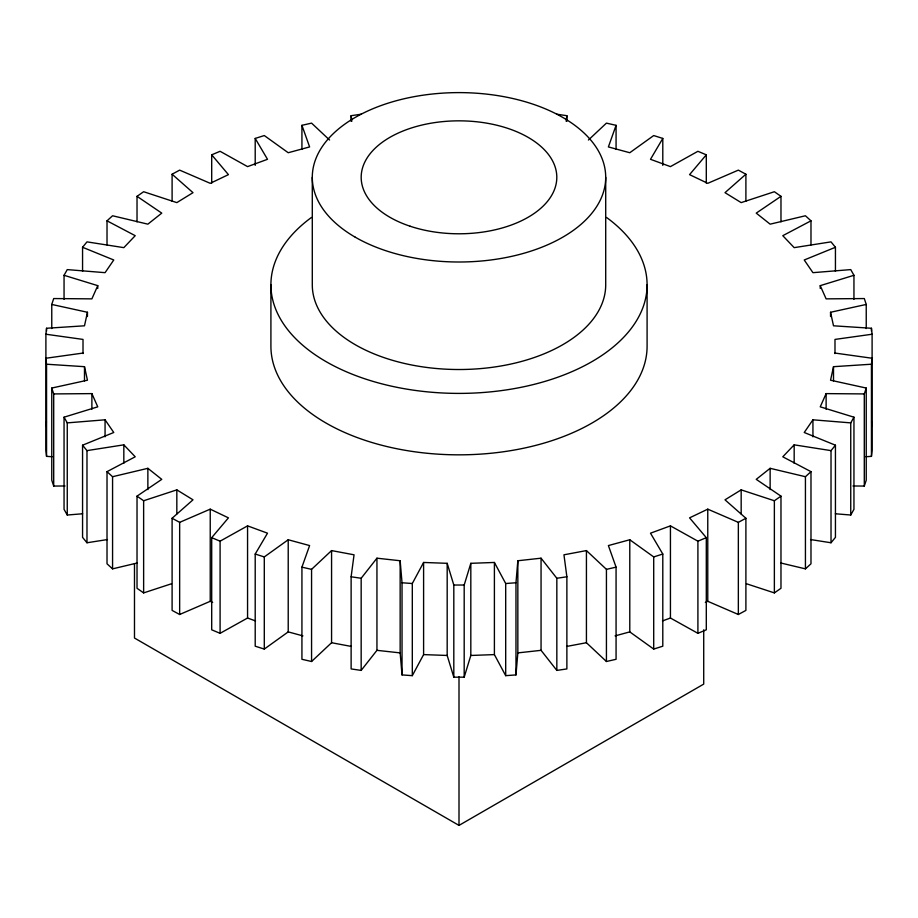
<?xml version="1.0" encoding="UTF-8"?>
<svg xmlns="http://www.w3.org/2000/svg" width="918" height="918" viewBox="0 0 918 918"><rect width="100%" height="100%" fill="white"/><g stroke="black" fill="none" stroke-linecap="round" stroke-linejoin="round"><path stroke-width="1.38" d="M83.01 353.063L45.9 358.249L46.554 364.216L84.49 366.684L87.451 380.213L51.764 388.05L53.703 393.925L91.88 393.615L97.756 406.835L64.053 417.185L67.255 422.877L105.065 419.813L113.763 432.493L82.563 445.207L86.98 450.623L123.827 444.84L135.21 456.797L107.016 471.657L112.57 476.717L147.867 468.318L161.763 479.357L137.023 496.145L143.633 500.758L176.83 489.868L192.998 499.817L172.102 518.257L179.653 522.353L210.233 509.157L228.433 517.855L211.702 537.661L220.091 541.184L247.562 525.865L267.505 533.186L255.204 554.047L264.292 556.928L288.218 539.75L309.607 545.567L301.93 567.152L301.93 659.296L311.569 661.499L311.569 569.355L331.57 550.582L354.05 554.805L351.124 576.779L351.124 668.924L361.164 670.415L361.164 578.271L376.942 558.19L400.156 560.749L400.156 652.893L402.027 674.914L412.308 675.659L412.308 583.515L423.6 562.459L447.181 563.319L447.181 655.463L453.813 677.174L464.187 677.174L464.187 585.03L470.819 563.319L494.4 562.459L494.4 654.603L505.692 675.659L515.973 674.914L515.973 582.769L517.844 560.749L541.058 558.19L556.836 578.271L556.836 670.415L566.876 668.924L566.876 576.779L563.95 554.805L586.43 550.582L606.431 569.355L606.431 661.499L616.07 659.296L616.07 567.152L608.393 545.567L629.782 539.75L653.708 556.928L662.796 554.047L650.495 533.186L670.438 525.865L697.909 541.184L706.298 537.661L689.567 517.855L707.767 509.157L738.347 522.353L745.898 518.257L725.002 499.817L741.17 489.868L774.367 500.758L780.977 496.145L756.237 479.357L770.133 468.318L805.43 476.717L810.984 471.657L782.79 456.797L794.173 444.84L831.019 450.623L835.437 445.207L804.237 432.493L812.935 419.813L850.745 422.877L853.947 417.185L820.244 406.835L826.12 393.615L864.297 393.925L866.236 388.05L830.549 380.213L833.51 366.684L871.446 364.216L872.1 358.249L834.99 353.063M515.973 674.914L517.844 652.893L517.844 560.749M52.177 456.728L46.554 456.361L45.9 450.394L45.9 334.232L46.554 328.265L84.49 325.798L87.451 312.269L51.764 304.443L53.703 298.557L91.88 298.866L97.756 285.647L64.053 275.297L67.255 269.605L105.065 272.669L113.763 259.989L82.563 247.275L86.98 241.87L123.827 247.642L135.21 235.685L107.016 220.825L112.57 215.764L147.867 224.164L161.763 213.125L137.023 196.337L143.633 191.724L176.83 202.614L192.998 192.665L172.102 174.225L179.653 170.128L210.233 183.325L228.433 174.638L211.702 154.821L220.091 151.298L247.562 166.617L267.505 159.307L255.204 138.434L264.292 135.554L288.218 152.732L309.607 146.926L301.93 125.33L311.569 123.127L329.573 140.018M45.9 426.377L46.416 421.603M865.823 456.728L871.446 456.361L872.1 450.394L872.1 334.232L871.446 328.265L833.51 325.798L830.549 312.269L866.236 304.443L864.297 298.557L826.12 298.866L820.244 285.647L853.947 275.297L850.745 269.605L812.935 272.669L804.237 259.989L835.437 247.275L831.019 241.87L794.173 247.642L782.79 235.685L810.984 220.825L805.43 215.764L770.133 224.164L756.237 213.125L780.977 196.337L774.367 191.724L741.17 202.614L725.002 192.665L745.898 174.225L738.347 170.128L707.767 183.325L689.567 174.638L706.298 154.821L697.909 151.298L670.438 166.617L650.495 159.307L662.796 138.434L653.708 135.554L629.782 152.732L608.393 146.926L616.07 125.33L606.431 123.127L588.427 140.018M566.142 121.199L566.876 115.702L556.836 114.211M464.187 677.174L470.819 655.463L470.819 563.319M852.983 485.978L864.297 486.07L866.236 480.194L866.236 388.05M412.308 675.659L423.6 654.603L423.6 562.459M835.346 513.77L850.745 515.021L853.947 509.329L853.947 417.185M361.164 670.415L376.942 650.334L376.942 558.19M810.548 539.554L831.019 542.767L835.437 537.351L835.437 445.207M311.569 661.499L331.57 642.726L331.57 550.582M780.989 563.044L805.43 568.862L810.984 563.801L810.984 471.657M255.204 554.047L255.204 646.192L264.292 649.072L288.218 631.894L302.917 635.887M746.483 583.756L774.367 592.902L780.977 588.289L780.977 496.145M134.487 563.744L134.487 638.033L459 825.397L703.716 684.105L703.716 629.817M211.702 537.661L211.702 629.805L220.091 633.328L247.562 618.021L255.537 620.935M705.345 602.46L707.767 601.301L738.347 614.498L745.898 610.401L745.898 518.257M172.102 518.257L172.102 610.401L179.653 614.498L210.233 601.301L212.655 602.46M662.463 620.935L670.438 618.021L697.909 633.328L706.298 629.805L706.298 537.661M137.023 496.145L137.023 588.289L143.633 592.902L171.517 583.756M615.083 635.887L629.782 631.894L653.708 649.072L662.796 646.192L662.796 554.047M107.016 471.657L107.016 563.801L112.57 568.862L137.012 563.044M606.431 569.355L616.07 567.152M566.762 646.421L586.43 642.726L606.431 661.499M82.563 445.207L82.563 537.351L86.98 542.767L107.452 539.554M351.124 121.371L351.124 115.702L361.164 114.211M556.836 578.271L566.876 576.779M872.1 334.232L834.99 339.419L834.99 353.591M517.844 652.893L541.058 650.334L556.836 670.415M64.053 417.185L64.053 509.329L67.255 515.021L82.654 513.77M494.4 562.459L505.692 583.515L515.973 582.769M470.819 655.463L494.4 654.603M51.764 388.05L51.764 480.194L53.703 486.07L65.017 485.978M447.181 563.319L453.813 585.03L464.187 585.03M423.6 654.603L447.181 655.463M400.156 560.749L402.027 582.769L412.308 583.515M376.942 650.334L400.156 652.893M45.9 334.232L83.01 339.419L83.01 353.591M351.124 576.779L361.164 578.271M331.57 642.726L351.238 646.421M301.93 567.152L311.569 569.355M351.124 115.702L351.858 121.199M871.584 421.603L872.1 426.377M871.446 328.265L871.446 331.1M871.446 364.216L871.446 456.361M866.236 304.443L866.236 328.541M864.297 393.925L864.297 486.07M853.947 275.297L853.947 299.394M850.745 422.877L850.745 515.021M835.437 247.275L835.437 271.384M833.51 366.684L833.51 380.855M831.019 450.623L831.019 542.767M830.549 312.269L830.549 316.515M826.12 393.615L826.12 409.21M820.244 285.647L820.244 288.481M812.935 419.813L812.935 436.819M810.984 220.825L810.984 244.922M805.43 476.717L805.43 568.862M794.173 444.84L794.173 463.269M780.977 196.337L780.977 221.858M774.367 500.758L774.367 592.902M770.133 468.318L770.133 489.581M745.898 174.225L745.898 201.157M741.17 489.868L741.17 513.965M738.347 522.353L738.347 614.498M707.767 509.157L707.767 601.301M706.298 154.821L706.298 183.175M697.909 541.184L697.909 633.328M670.438 525.865L670.438 618.021M662.796 138.434L662.796 165.366M653.708 556.928L653.708 649.072M647.087 284.809L647.087 346.247A188.087 108.588 0 0 1 459 454.835A188.087 108.588 0 0 1 270.913 346.247L270.913 284.809M629.782 539.75L629.782 631.894M616.07 125.33L616.07 149.427M605.708 177.312L605.708 284.809A146.708 84.697 0 0 1 459 369.518A146.708 84.697 0 0 1 312.292 284.809L312.292 177.312M586.43 550.582L586.43 642.726M566.876 115.702L566.876 121.371M541.058 558.19L541.058 650.334M505.692 583.515L505.692 675.659M459 676.818L459 825.397M453.813 585.03L453.813 677.174M402.027 582.769L402.027 674.914M301.93 125.33L301.93 149.427M288.218 539.75L288.218 631.894M264.292 556.928L264.292 649.072M255.204 138.434L255.204 165.366M247.562 525.865L247.562 618.021M220.091 541.184L220.091 633.328M211.702 154.821L211.702 183.175M210.233 509.157L210.233 601.301M179.653 522.353L179.653 614.498M176.83 489.868L176.83 513.965M172.102 174.225L172.102 201.157M147.867 468.318L147.867 489.581M143.633 500.758L143.633 592.902M137.023 196.337L137.023 221.858M123.827 444.84L123.827 463.269M112.57 476.717L112.57 568.862M107.016 220.825L107.016 244.922M105.065 419.813L105.065 436.819M97.756 285.647L97.756 288.481M91.88 393.615L91.88 409.21M87.451 312.269L87.451 316.515M86.98 450.623L86.98 542.767M84.49 366.684L84.49 380.855M82.563 247.275L82.563 271.384M67.255 422.877L67.255 515.021M64.053 275.297L64.053 299.394M53.703 393.925L53.703 486.07M51.764 304.443L51.764 328.541M46.554 328.265L46.554 331.1M46.554 364.216L46.554 456.361M606.534 217.451A188.087 108.588 0 0 1 586.74 364.515A188.087 108.588 0 0 1 331.26 364.515A188.087 108.588 0 0 1 311.466 217.451M410.094 226.218A97.801 56.468 0 0 0 556.801 177.312A97.801 56.468 0 0 0 410.094 128.405A97.801 56.468 0 0 0 410.094 226.218M355.266 237.2A146.708 84.697 0 0 0 600.705 199.229A146.708 84.697 0 0 0 421.029 95.495A146.708 84.697 0 0 0 355.266 237.2"/></g></svg>
